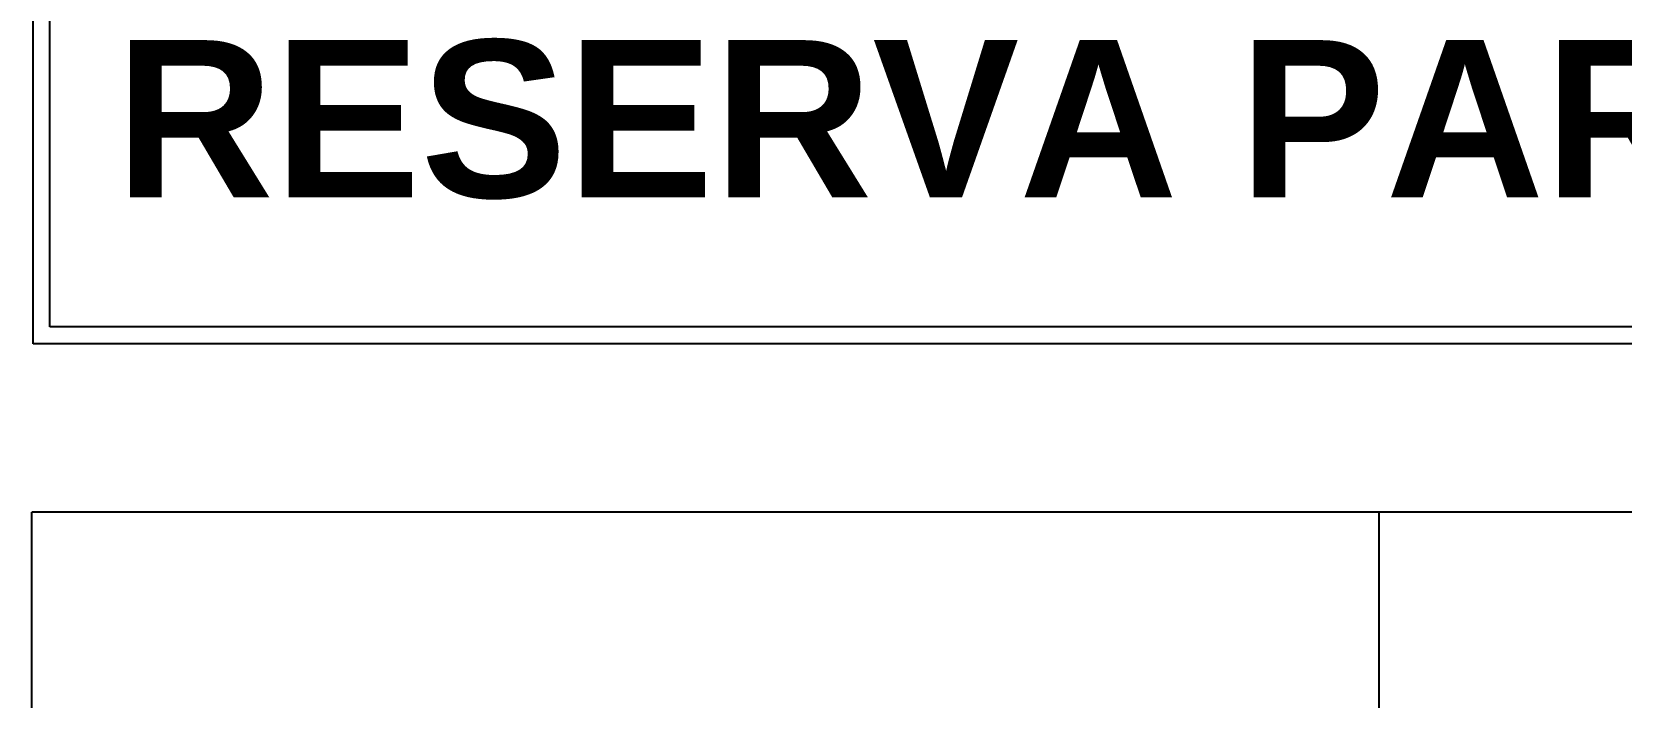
# Model space of a CAD drawing. Extents: x 1231 to 2855, y 3260 to 5268.
# Drawn here: x 1829.3 to 1923.7, y 3458.6 to 3498.1 of the extents above; entities that cross this region are included whole.
import ezdxf

# ---------------------------------------------------------------- set-up
doc = ezdxf.new("R2010")
doc.units = 0
doc.header["$LTSCALE"] = 20
doc.header["$MEASUREMENT"] = 0
doc.layers.add('ACO', color=2, linetype='CONTINUOUS')
doc.layers.add('MADEIRA', color=1, linetype='CONTINUOUS')
doc.styles.add('RE', font='swissbo.ttf')

msp = doc.modelspace()

# ---------------------------------------------------------------- linework, layer by layer
at = {"layer": 'MADEIRA', "color": 4}
for p, q in [((1829.426, 3479.543), (1829.426, 3535.543)), ((1989.426, 3479.543), (1829.426, 3479.543))]:
    msp.add_line(p, q, dxfattribs=at)
at = {"layer": 'MADEIRA', "color": 124}
for p, q in [((1830.426, 3480.543), (1830.426, 3534.543)), ((1988.426, 3480.543), (1830.426, 3480.543))]:
    msp.add_line(p, q, dxfattribs=at)
at = {"layer": 'MADEIRA'}
for p, q in [((1829.345, 3259.543), (1829.345, 3469.543)), ((1829.345, 3259.543), (1829.345, 3469.543)), ((1989.345, 3469.543), (1829.345, 3469.543)), ((1909.345, 3259.543), (1909.345, 3469.543))]:
    msp.add_line(p, q, dxfattribs=at)

# ---------------------------------------------------------------- texts
at = {"layer": 'ACO', "style": 'RE'}
msp.add_text('RESERVA PARK HOTEL', height=9.34428, dxfattribs=at).set_placement((1834.294, 3488.228))

doc.saveas('drawing.dxf')
